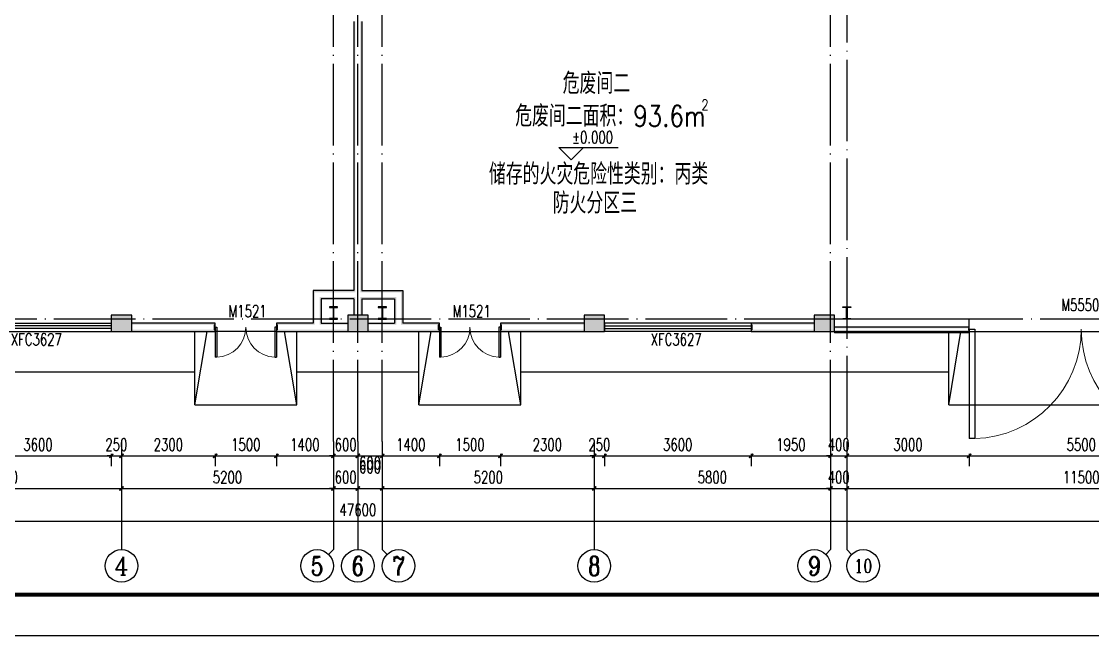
# Model space of a CAD drawing. Extents: x 4689302 to 7068445, y -422737 to 2032183.
# Drawn here: x 4715592 to 4741877, y -422737 to -407677 of the extents above; entities that cross this region are included whole.
import ezdxf
from ezdxf.enums import TextEntityAlignment as Align

# ---------------------------------------------------------------- set-up
doc = ezdxf.new("R2010")
doc.units = 0
doc.header["$LTSCALE"] = 1000
doc.header["$MEASUREMENT"] = 0
doc.linetypes.add('DOTE', pattern=[2.42, 2, -0.2, 0.02, -0.2])
doc.layers.get('0').update_dxf_attribs({"linetype": 'CONTINUOUS'})
doc.layers.get('Defpoints').update_dxf_attribs({"linetype": 'CONTINUOUS'})
doc.layers.add('_0', color=7, linetype='CONTINUOUS', lineweight=25)
for name, color, linetype in [('AXIS', 3, 'CONTINUOUS'), ('AXIS_TEXT', 7, 'CONTINUOUS'), ('COLUMN', 9, 'CONTINUOUS'), ('DIM_ELEV', 3, 'CONTINUOUS'), ('DOTE', 252, 'CONTINUOUS'), ('Prof', 2, 'CONTINUOUS'), ('PUB_DIM', 3, 'CONTINUOUS'), ('PUB_HATCH', 8, 'CONTINUOUS'), ('PUB_TEXT', 7, 'CONTINUOUS'), ('PUB_TITLE', 4, 'CONTINUOUS'), ('PUB_WALL', 9, 'CONTINUOUS'), ('STAIR', 251, 'CONTINUOUS'), ('WALL', 251, 'CONTINUOUS'), ('WALL-MOVE', 6, 'CONTINUOUS'), ('WINDOW', 4, 'CONTINUOUS'), ('WINDOW_TEXT', 7, 'CONTINUOUS')]:
    doc.layers.add(name, color=color, linetype=linetype)
doc.styles.add('_HZTXT', font='txt.shx', dxfattribs={"width": 0.8, "bigfont": 'HZTXT.shx'})
doc.styles.add('_TCH_AXIS', font='COMPLEX', dxfattribs={"bigfont": 'GBCBIG'})
doc.styles.add('_TCH_DIM', font='SIMPLEX', dxfattribs={"bigfont": 'GBCBIG'})
doc.styles.add('_TCH_DIM_T3', font='SIMPLEX', dxfattribs={"width": 0.705882, "bigfont": 'GBCBIG'})
doc.styles.add('_TCH_WINDOW', font='SIMPLEX', dxfattribs={"height": 3.5, "bigfont": 'GBCBIG'})
doc.styles.add('COMPLEX', font='COMPLEX')
doc.dimstyles.new('_TCH_ARCH&&100', dxfattribs={"dimtxt": 297.5, "dimasz": 100, "dimexe": 250, "dimexo": 300, "dimgap": 126.25, "dimtad": 1, "dimdec": 0, "dimzin": 0, "dimdsep": 46, "dimtxsty": '_TCH_DIM_T3', "dimblk": 'ARCHTICK', "dimcen": 0.09, "dimclrt": 7, "dimazin": 2, "dimtfac": 1, "dimtdec": 0, "dimtix": 1, "dimtmove": 2, "dimatfit": 3, "dimfxl": 0, "dimtolj": 1, "dimtzin": 0, "dimarcsym": 0})

# ---------------------------------------------------------------- blocks, each defined once
blk = doc.blocks.new('_AXISO')
blk.add_circle((0, 0), 0.5)
at = {"layer": 'AXIS_TEXT', "style": 'COMPLEX', "width": 1.041667}
blk.add_attdef('A', text='', height=0.56, dxfattribs=at).set_placement((-0.25, -0.28), (0.25, -0.28), align=Align.FIT)
blk = doc.blocks.new('_ArchTick')
at = {"color": 0, "linetype": 'ByBlock', "const_width": 0.4}
blk.add_lwpolyline([(-0.5, -0.5), (0.5, 0.5)], dxfattribs=at)
blk = doc.blocks.new('*D62')
at = {"layer": 'AXIS', "color": 0, "lineweight": -2}
for p, q in [((4700048, -418277), (4700048, -420180)), ((4747648, -418277), (4747648, -420180)), ((4700048, -419930), (4747648, -419930))]:
    blk.add_line(p, q, dxfattribs=at)
at = {"layer": 'Defpoints', "color": 0}
for p in [(4700048, -417977), (4747648, -417977), (4747648, -419930)]:
    blk.add_point(p, dxfattribs=at)
at = {"layer": 'AXIS', "color": 0, "lineweight": -2, "xscale": 100, "yscale": 100, "zscale": 100, "rotation": 180}
blk.add_blockref('_ArchTick', (4700048, -419930), dxfattribs=at)
at = {"layer": 'AXIS', "color": 0, "lineweight": -2, "xscale": 100, "yscale": 100, "zscale": 100}
blk.add_blockref('_ArchTick', (4747648, -419930), dxfattribs=at)
at = {"layer": 'AXIS', "color": 7, "insert": (4723848, -419655), "char_height": 297.5, "attachment_point": 5, "style": '_TCH_DIM_T3'}
blk.add_mtext('\\A1;47600', dxfattribs=at)
blk = doc.blocks.new('*D65')
at = {"layer": 'AXIS', "color": 0, "lineweight": -2}
for p, q in [((4712248, -418277), (4712248, -419380)), ((4718048, -418277), (4718048, -419380)), ((4712248, -419130), (4718048, -419130))]:
    blk.add_line(p, q, dxfattribs=at)
at = {"layer": 'Defpoints', "color": 0}
for p in [(4712248, -417977), (4718048, -417977), (4718048, -419130)]:
    blk.add_point(p, dxfattribs=at)
at = {"layer": 'AXIS', "color": 0, "lineweight": -2, "xscale": 100, "yscale": 100, "zscale": 100, "rotation": 180}
blk.add_blockref('_ArchTick', (4712248, -419130), dxfattribs=at)
at = {"layer": 'AXIS', "color": 0, "lineweight": -2, "xscale": 100, "yscale": 100, "zscale": 100}
blk.add_blockref('_ArchTick', (4718048, -419130), dxfattribs=at)
at = {"layer": 'AXIS', "color": 7, "insert": (4715148, -418855), "char_height": 297.5, "attachment_point": 5, "style": '_TCH_DIM_T3'}
blk.add_mtext('\\A1;5800', dxfattribs=at)
blk = doc.blocks.new('*D66')
at = {"layer": 'AXIS', "color": 0, "lineweight": -2}
for p, q in [((4718048, -418277), (4718048, -419380)), ((4723248, -418277), (4723248, -419380)), ((4718048, -419130), (4723248, -419130))]:
    blk.add_line(p, q, dxfattribs=at)
at = {"layer": 'Defpoints', "color": 0}
for p in [(4718048, -417977), (4723248, -417977), (4723248, -419130)]:
    blk.add_point(p, dxfattribs=at)
at = {"layer": 'AXIS', "color": 0, "lineweight": -2, "xscale": 100, "yscale": 100, "zscale": 100, "rotation": 180}
blk.add_blockref('_ArchTick', (4718048, -419130), dxfattribs=at)
at = {"layer": 'AXIS', "color": 0, "lineweight": -2, "xscale": 100, "yscale": 100, "zscale": 100}
blk.add_blockref('_ArchTick', (4723248, -419130), dxfattribs=at)
at = {"layer": 'AXIS', "color": 7, "insert": (4720648, -418855), "char_height": 297.5, "attachment_point": 5, "style": '_TCH_DIM_T3'}
blk.add_mtext('\\A1;5200', dxfattribs=at)
blk = doc.blocks.new('*D67')
at = {"layer": 'AXIS', "color": 0, "lineweight": -2}
for p, q in [((4723248, -418277), (4723248, -419380)), ((4723848, -418277), (4723848, -419380)), ((4723248, -419130), (4723148, -419130)), ((4723248, -419130), (4723848, -419130)), ((4723848, -419130), (4723948, -419130))]:
    blk.add_line(p, q, dxfattribs=at)
at = {"layer": 'Defpoints', "color": 0}
for p in [(4723248, -417977), (4723848, -417977), (4723848, -419130)]:
    blk.add_point(p, dxfattribs=at)
at = {"layer": 'AXIS', "color": 0, "lineweight": -2, "xscale": 100, "yscale": 100, "zscale": 100}
blk.add_blockref('_ArchTick', (4723248, -419130), dxfattribs=at)
at = {"layer": 'AXIS', "color": 0, "lineweight": -2, "xscale": 100, "yscale": 100, "zscale": 100, "rotation": 180}
blk.add_blockref('_ArchTick', (4723848, -419130), dxfattribs=at)
at = {"layer": 'AXIS', "color": 7, "insert": (4723548, -418855), "char_height": 297.5, "attachment_point": 5, "style": '_TCH_DIM_T3'}
blk.add_mtext('\\A1;600', dxfattribs=at)
blk = doc.blocks.new('*D68')
at = {"layer": 'AXIS', "color": 0, "lineweight": -2}
for p, q in [((4723848, -418277), (4723848, -419380)), ((4724448, -418277), (4724448, -419380)), ((4723848, -419130), (4724448, -419130))]:
    blk.add_line(p, q, dxfattribs=at)
at = {"layer": 'Defpoints', "color": 0}
for p in [(4723848, -417977), (4724448, -417977), (4724448, -419130)]:
    blk.add_point(p, dxfattribs=at)
at = {"layer": 'AXIS', "color": 0, "lineweight": -2, "xscale": 100, "yscale": 100, "zscale": 100, "rotation": 180}
blk.add_blockref('_ArchTick', (4723848, -419130), dxfattribs=at)
at = {"layer": 'AXIS', "color": 0, "lineweight": -2, "xscale": 100, "yscale": 100, "zscale": 100}
blk.add_blockref('_ArchTick', (4724448, -419130), dxfattribs=at)
at = {"layer": 'AXIS', "color": 7, "insert": (4724148, -418505), "char_height": 297.5, "attachment_point": 5, "style": '_TCH_DIM_T3'}
blk.add_mtext('\\A1;600', dxfattribs=at)
blk = doc.blocks.new('*D69')
at = {"layer": 'AXIS', "color": 0, "lineweight": -2}
for p, q in [((4724448, -418277), (4724448, -419380)), ((4729648, -418277), (4729648, -419380)), ((4724448, -419130), (4729648, -419130))]:
    blk.add_line(p, q, dxfattribs=at)
at = {"layer": 'Defpoints', "color": 0}
for p in [(4724448, -417977), (4729648, -417977), (4729648, -419130)]:
    blk.add_point(p, dxfattribs=at)
at = {"layer": 'AXIS', "color": 0, "lineweight": -2, "xscale": 100, "yscale": 100, "zscale": 100, "rotation": 180}
blk.add_blockref('_ArchTick', (4724448, -419130), dxfattribs=at)
at = {"layer": 'AXIS', "color": 0, "lineweight": -2, "xscale": 100, "yscale": 100, "zscale": 100}
blk.add_blockref('_ArchTick', (4729648, -419130), dxfattribs=at)
at = {"layer": 'AXIS', "color": 7, "insert": (4727048, -418855), "char_height": 297.5, "attachment_point": 5, "style": '_TCH_DIM_T3'}
blk.add_mtext('\\A1;5200', dxfattribs=at)
blk = doc.blocks.new('*D70')
at = {"layer": 'AXIS', "color": 0, "lineweight": -2}
for p, q in [((4729648, -418277), (4729648, -419380)), ((4735448, -418277), (4735448, -419380)), ((4729648, -419130), (4735448, -419130))]:
    blk.add_line(p, q, dxfattribs=at)
at = {"layer": 'Defpoints', "color": 0}
for p in [(4729648, -417977), (4735448, -417977), (4735448, -419130)]:
    blk.add_point(p, dxfattribs=at)
at = {"layer": 'AXIS', "color": 0, "lineweight": -2, "xscale": 100, "yscale": 100, "zscale": 100, "rotation": 180}
blk.add_blockref('_ArchTick', (4729648, -419130), dxfattribs=at)
at = {"layer": 'AXIS', "color": 0, "lineweight": -2, "xscale": 100, "yscale": 100, "zscale": 100}
blk.add_blockref('_ArchTick', (4735448, -419130), dxfattribs=at)
at = {"layer": 'AXIS', "color": 7, "insert": (4732548, -418855), "char_height": 297.5, "attachment_point": 5, "style": '_TCH_DIM_T3'}
blk.add_mtext('\\A1;5800', dxfattribs=at)
blk = doc.blocks.new('*D71')
at = {"layer": 'AXIS', "color": 0, "lineweight": -2}
for p, q in [((4735448, -418277), (4735448, -419380)), ((4735848, -418277), (4735848, -419380)), ((4735448, -419130), (4735348, -419130)), ((4735448, -419130), (4735848, -419130)), ((4735848, -419130), (4735948, -419130))]:
    blk.add_line(p, q, dxfattribs=at)
at = {"layer": 'Defpoints', "color": 0}
for p in [(4735448, -417977), (4735848, -417977), (4735848, -419130)]:
    blk.add_point(p, dxfattribs=at)
at = {"layer": 'AXIS', "color": 0, "lineweight": -2, "xscale": 100, "yscale": 100, "zscale": 100}
blk.add_blockref('_ArchTick', (4735448, -419130), dxfattribs=at)
at = {"layer": 'AXIS', "color": 0, "lineweight": -2, "xscale": 100, "yscale": 100, "zscale": 100, "rotation": 180}
blk.add_blockref('_ArchTick', (4735848, -419130), dxfattribs=at)
at = {"layer": 'AXIS', "color": 7, "insert": (4735648, -418855), "char_height": 297.5, "attachment_point": 5, "style": '_TCH_DIM_T3'}
blk.add_mtext('\\A1;400', dxfattribs=at)
blk = doc.blocks.new('*D72')
at = {"layer": 'AXIS', "color": 0, "lineweight": -2}
for p, q in [((4735848, -418277), (4735848, -419380)), ((4747348, -418277), (4747348, -419380)), ((4735848, -419130), (4747348, -419130))]:
    blk.add_line(p, q, dxfattribs=at)
at = {"layer": 'Defpoints', "color": 0}
for p in [(4735848, -417977), (4747348, -417977), (4747348, -419130)]:
    blk.add_point(p, dxfattribs=at)
at = {"layer": 'AXIS', "color": 0, "lineweight": -2, "xscale": 100, "yscale": 100, "zscale": 100, "rotation": 180}
blk.add_blockref('_ArchTick', (4735848, -419130), dxfattribs=at)
at = {"layer": 'AXIS', "color": 0, "lineweight": -2, "xscale": 100, "yscale": 100, "zscale": 100}
blk.add_blockref('_ArchTick', (4747348, -419130), dxfattribs=at)
at = {"layer": 'AXIS', "color": 7, "insert": (4741598, -418855), "char_height": 297.5, "attachment_point": 5, "style": '_TCH_DIM_T3'}
blk.add_mtext('\\A1;11500', dxfattribs=at)
blk = doc.blocks.new('*D99')
at = {"layer": 'Defpoints', "color": 0}
for p in [(4714198, -417977), (4717798, -417977), (4717798, -418330)]:
    blk.add_point(p, dxfattribs=at)
at = {"layer": 'PUB_DIM', "color": 0, "lineweight": -2}
for p, q in [((4714198, -418277), (4714198, -418580)), ((4714198, -418330), (4717798, -418330)), ((4717798, -418277), (4717798, -418580))]:
    blk.add_line(p, q, dxfattribs=at)
at = {"layer": 'PUB_DIM', "color": 0, "lineweight": -2, "xscale": 100, "yscale": 100, "zscale": 100, "rotation": 180}
blk.add_blockref('_ArchTick', (4714198, -418330), dxfattribs=at)
at = {"layer": 'PUB_DIM', "color": 0, "lineweight": -2, "xscale": 100, "yscale": 100, "zscale": 100}
blk.add_blockref('_ArchTick', (4717798, -418330), dxfattribs=at)
at = {"layer": 'PUB_DIM', "color": 7, "insert": (4715998, -418055), "char_height": 297.5, "attachment_point": 5, "style": '_TCH_DIM_T3'}
blk.add_mtext('\\A1;3600', dxfattribs=at)
blk = doc.blocks.new('*D100')
at = {"layer": 'Defpoints', "color": 0}
for p in [(4717798, -417977), (4718048, -417977), (4718048, -418330)]:
    blk.add_point(p, dxfattribs=at)
at = {"layer": 'PUB_DIM', "color": 0, "lineweight": -2}
for p, q in [((4717798, -418330), (4717698, -418330)), ((4717798, -418277), (4717798, -418580)), ((4717798, -418330), (4718048, -418330)), ((4718048, -418277), (4718048, -418580)), ((4718048, -418330), (4718148, -418330))]:
    blk.add_line(p, q, dxfattribs=at)
at = {"layer": 'PUB_DIM', "color": 0, "lineweight": -2, "xscale": 100, "yscale": 100, "zscale": 100}
blk.add_blockref('_ArchTick', (4717798, -418330), dxfattribs=at)
at = {"layer": 'PUB_DIM', "color": 0, "lineweight": -2, "xscale": 100, "yscale": 100, "zscale": 100, "rotation": 180}
blk.add_blockref('_ArchTick', (4718048, -418330), dxfattribs=at)
at = {"layer": 'PUB_DIM', "color": 7, "insert": (4717923, -418055), "char_height": 297.5, "attachment_point": 5, "style": '_TCH_DIM_T3'}
blk.add_mtext('\\A1;250', dxfattribs=at)
blk = doc.blocks.new('*D101')
at = {"layer": 'Defpoints', "color": 0}
for p in [(4718048, -417977), (4720348, -417977), (4720348, -418330)]:
    blk.add_point(p, dxfattribs=at)
at = {"layer": 'PUB_DIM', "color": 0, "lineweight": -2}
for p, q in [((4718048, -418277), (4718048, -418580)), ((4718048, -418330), (4720348, -418330)), ((4720348, -418277), (4720348, -418580))]:
    blk.add_line(p, q, dxfattribs=at)
at = {"layer": 'PUB_DIM', "color": 0, "lineweight": -2, "xscale": 100, "yscale": 100, "zscale": 100, "rotation": 180}
blk.add_blockref('_ArchTick', (4718048, -418330), dxfattribs=at)
at = {"layer": 'PUB_DIM', "color": 0, "lineweight": -2, "xscale": 100, "yscale": 100, "zscale": 100}
blk.add_blockref('_ArchTick', (4720348, -418330), dxfattribs=at)
at = {"layer": 'PUB_DIM', "color": 7, "insert": (4719198, -418055), "char_height": 297.5, "attachment_point": 5, "style": '_TCH_DIM_T3'}
blk.add_mtext('\\A1;2300', dxfattribs=at)
blk = doc.blocks.new('*D102')
at = {"layer": 'Defpoints', "color": 0}
for p in [(4720348, -417977), (4721848, -417977), (4721848, -418330)]:
    blk.add_point(p, dxfattribs=at)
at = {"layer": 'PUB_DIM', "color": 0, "lineweight": -2}
for p, q in [((4720348, -418277), (4720348, -418580)), ((4720348, -418330), (4721848, -418330)), ((4721848, -418277), (4721848, -418580))]:
    blk.add_line(p, q, dxfattribs=at)
at = {"layer": 'PUB_DIM', "color": 0, "lineweight": -2, "xscale": 100, "yscale": 100, "zscale": 100, "rotation": 180}
blk.add_blockref('_ArchTick', (4720348, -418330), dxfattribs=at)
at = {"layer": 'PUB_DIM', "color": 0, "lineweight": -2, "xscale": 100, "yscale": 100, "zscale": 100}
blk.add_blockref('_ArchTick', (4721848, -418330), dxfattribs=at)
at = {"layer": 'PUB_DIM', "color": 7, "insert": (4721098, -418055), "char_height": 297.5, "attachment_point": 5, "style": '_TCH_DIM_T3'}
blk.add_mtext('\\A1;1500', dxfattribs=at)
blk = doc.blocks.new('*D103')
at = {"layer": 'Defpoints', "color": 0}
for p in [(4721848, -417977), (4723248, -417977), (4723248, -418330)]:
    blk.add_point(p, dxfattribs=at)
at = {"layer": 'PUB_DIM', "color": 0, "lineweight": -2}
for p, q in [((4721848, -418277), (4721848, -418580)), ((4721848, -418330), (4723248, -418330)), ((4723248, -418277), (4723248, -418580))]:
    blk.add_line(p, q, dxfattribs=at)
at = {"layer": 'PUB_DIM', "color": 0, "lineweight": -2, "xscale": 100, "yscale": 100, "zscale": 100, "rotation": 180}
blk.add_blockref('_ArchTick', (4721848, -418330), dxfattribs=at)
at = {"layer": 'PUB_DIM', "color": 0, "lineweight": -2, "xscale": 100, "yscale": 100, "zscale": 100}
blk.add_blockref('_ArchTick', (4723248, -418330), dxfattribs=at)
at = {"layer": 'PUB_DIM', "color": 7, "insert": (4722548, -418055), "char_height": 297.5, "attachment_point": 5, "style": '_TCH_DIM_T3'}
blk.add_mtext('\\A1;1400', dxfattribs=at)
blk = doc.blocks.new('*D104')
at = {"layer": 'Defpoints', "color": 0}
for p in [(4723248, -417977), (4723848, -417977), (4723848, -418330)]:
    blk.add_point(p, dxfattribs=at)
at = {"layer": 'PUB_DIM', "color": 0, "lineweight": -2}
for p, q in [((4723248, -418330), (4723148, -418330)), ((4723248, -418277), (4723248, -418580)), ((4723248, -418330), (4723848, -418330)), ((4723848, -418277), (4723848, -418580)), ((4723848, -418330), (4723948, -418330))]:
    blk.add_line(p, q, dxfattribs=at)
at = {"layer": 'PUB_DIM', "color": 0, "lineweight": -2, "xscale": 100, "yscale": 100, "zscale": 100}
blk.add_blockref('_ArchTick', (4723248, -418330), dxfattribs=at)
at = {"layer": 'PUB_DIM', "color": 0, "lineweight": -2, "xscale": 100, "yscale": 100, "zscale": 100, "rotation": 180}
blk.add_blockref('_ArchTick', (4723848, -418330), dxfattribs=at)
at = {"layer": 'PUB_DIM', "color": 7, "insert": (4723548, -418055), "char_height": 297.5, "attachment_point": 5, "style": '_TCH_DIM_T3'}
blk.add_mtext('\\A1;600', dxfattribs=at)
blk = doc.blocks.new('*D105')
at = {"layer": 'Defpoints', "color": 0}
for p in [(4723848, -417977), (4724448, -417977), (4724448, -418330)]:
    blk.add_point(p, dxfattribs=at)
at = {"layer": 'PUB_DIM', "color": 0, "lineweight": -2}
for p, q in [((4723848, -418277), (4723848, -418580)), ((4723848, -418330), (4724448, -418330)), ((4724448, -418277), (4724448, -418580))]:
    blk.add_line(p, q, dxfattribs=at)
at = {"layer": 'PUB_DIM', "color": 0, "lineweight": -2, "xscale": 100, "yscale": 100, "zscale": 100, "rotation": 180}
blk.add_blockref('_ArchTick', (4723848, -418330), dxfattribs=at)
at = {"layer": 'PUB_DIM', "color": 0, "lineweight": -2, "xscale": 100, "yscale": 100, "zscale": 100}
blk.add_blockref('_ArchTick', (4724448, -418330), dxfattribs=at)
at = {"layer": 'PUB_DIM', "color": 7, "insert": (4724148, -418605), "char_height": 297.5, "attachment_point": 5, "style": '_TCH_DIM_T3'}
blk.add_mtext('\\A1;600', dxfattribs=at)
blk = doc.blocks.new('*D106')
at = {"layer": 'Defpoints', "color": 0}
for p in [(4724448, -417977), (4725848, -417977), (4725848, -418330)]:
    blk.add_point(p, dxfattribs=at)
at = {"layer": 'PUB_DIM', "color": 0, "lineweight": -2}
for p, q in [((4724448, -418277), (4724448, -418580)), ((4724448, -418330), (4725848, -418330)), ((4725848, -418277), (4725848, -418580))]:
    blk.add_line(p, q, dxfattribs=at)
at = {"layer": 'PUB_DIM', "color": 0, "lineweight": -2, "xscale": 100, "yscale": 100, "zscale": 100, "rotation": 180}
blk.add_blockref('_ArchTick', (4724448, -418330), dxfattribs=at)
at = {"layer": 'PUB_DIM', "color": 0, "lineweight": -2, "xscale": 100, "yscale": 100, "zscale": 100}
blk.add_blockref('_ArchTick', (4725848, -418330), dxfattribs=at)
at = {"layer": 'PUB_DIM', "color": 7, "insert": (4725148, -418055), "char_height": 297.5, "attachment_point": 5, "style": '_TCH_DIM_T3'}
blk.add_mtext('\\A1;1400', dxfattribs=at)
blk = doc.blocks.new('*D107')
at = {"layer": 'Defpoints', "color": 0}
for p in [(4725848, -417977), (4727348, -417977), (4727348, -418330)]:
    blk.add_point(p, dxfattribs=at)
at = {"layer": 'PUB_DIM', "color": 0, "lineweight": -2}
for p, q in [((4725848, -418277), (4725848, -418580)), ((4725848, -418330), (4727348, -418330)), ((4727348, -418277), (4727348, -418580))]:
    blk.add_line(p, q, dxfattribs=at)
at = {"layer": 'PUB_DIM', "color": 0, "lineweight": -2, "xscale": 100, "yscale": 100, "zscale": 100, "rotation": 180}
blk.add_blockref('_ArchTick', (4725848, -418330), dxfattribs=at)
at = {"layer": 'PUB_DIM', "color": 0, "lineweight": -2, "xscale": 100, "yscale": 100, "zscale": 100}
blk.add_blockref('_ArchTick', (4727348, -418330), dxfattribs=at)
at = {"layer": 'PUB_DIM', "color": 7, "insert": (4726598, -418055), "char_height": 297.5, "attachment_point": 5, "style": '_TCH_DIM_T3'}
blk.add_mtext('\\A1;1500', dxfattribs=at)
blk = doc.blocks.new('*D108')
at = {"layer": 'Defpoints', "color": 0}
for p in [(4727348, -417977), (4729648, -417977), (4729648, -418330)]:
    blk.add_point(p, dxfattribs=at)
at = {"layer": 'PUB_DIM', "color": 0, "lineweight": -2}
for p, q in [((4727348, -418277), (4727348, -418580)), ((4727348, -418330), (4729648, -418330)), ((4729648, -418277), (4729648, -418580))]:
    blk.add_line(p, q, dxfattribs=at)
at = {"layer": 'PUB_DIM', "color": 0, "lineweight": -2, "xscale": 100, "yscale": 100, "zscale": 100, "rotation": 180}
blk.add_blockref('_ArchTick', (4727348, -418330), dxfattribs=at)
at = {"layer": 'PUB_DIM', "color": 0, "lineweight": -2, "xscale": 100, "yscale": 100, "zscale": 100}
blk.add_blockref('_ArchTick', (4729648, -418330), dxfattribs=at)
at = {"layer": 'PUB_DIM', "color": 7, "insert": (4728498, -418055), "char_height": 297.5, "attachment_point": 5, "style": '_TCH_DIM_T3'}
blk.add_mtext('\\A1;2300', dxfattribs=at)
blk = doc.blocks.new('*D109')
at = {"layer": 'Defpoints', "color": 0}
for p in [(4729648, -417977), (4729898, -417977), (4729898, -418330)]:
    blk.add_point(p, dxfattribs=at)
at = {"layer": 'PUB_DIM', "color": 0, "lineweight": -2}
for p, q in [((4729648, -418330), (4729548, -418330)), ((4729648, -418277), (4729648, -418580)), ((4729648, -418330), (4729898, -418330)), ((4729898, -418277), (4729898, -418580)), ((4729898, -418330), (4729998, -418330))]:
    blk.add_line(p, q, dxfattribs=at)
at = {"layer": 'PUB_DIM', "color": 0, "lineweight": -2, "xscale": 100, "yscale": 100, "zscale": 100}
blk.add_blockref('_ArchTick', (4729648, -418330), dxfattribs=at)
at = {"layer": 'PUB_DIM', "color": 0, "lineweight": -2, "xscale": 100, "yscale": 100, "zscale": 100, "rotation": 180}
blk.add_blockref('_ArchTick', (4729898, -418330), dxfattribs=at)
at = {"layer": 'PUB_DIM', "color": 7, "insert": (4729773, -418055), "char_height": 297.5, "attachment_point": 5, "style": '_TCH_DIM_T3'}
blk.add_mtext('\\A1;250', dxfattribs=at)
blk = doc.blocks.new('*D110')
at = {"layer": 'Defpoints', "color": 0}
for p in [(4729898, -417977), (4733498, -417977), (4733498, -418330)]:
    blk.add_point(p, dxfattribs=at)
at = {"layer": 'PUB_DIM', "color": 0, "lineweight": -2}
for p, q in [((4729898, -418277), (4729898, -418580)), ((4729898, -418330), (4733498, -418330)), ((4733498, -418277), (4733498, -418580))]:
    blk.add_line(p, q, dxfattribs=at)
at = {"layer": 'PUB_DIM', "color": 0, "lineweight": -2, "xscale": 100, "yscale": 100, "zscale": 100, "rotation": 180}
blk.add_blockref('_ArchTick', (4729898, -418330), dxfattribs=at)
at = {"layer": 'PUB_DIM', "color": 0, "lineweight": -2, "xscale": 100, "yscale": 100, "zscale": 100}
blk.add_blockref('_ArchTick', (4733498, -418330), dxfattribs=at)
at = {"layer": 'PUB_DIM', "color": 7, "insert": (4731698, -418055), "char_height": 297.5, "attachment_point": 5, "style": '_TCH_DIM_T3'}
blk.add_mtext('\\A1;3600', dxfattribs=at)
blk = doc.blocks.new('*D111')
at = {"layer": 'Defpoints', "color": 0}
for p in [(4733498, -417977), (4735448, -417977), (4735448, -418330)]:
    blk.add_point(p, dxfattribs=at)
at = {"layer": 'PUB_DIM', "color": 0, "lineweight": -2}
for p, q in [((4733498, -418277), (4733498, -418580)), ((4733498, -418330), (4735448, -418330)), ((4735448, -418277), (4735448, -418580))]:
    blk.add_line(p, q, dxfattribs=at)
at = {"layer": 'PUB_DIM', "color": 0, "lineweight": -2, "xscale": 100, "yscale": 100, "zscale": 100, "rotation": 180}
blk.add_blockref('_ArchTick', (4733498, -418330), dxfattribs=at)
at = {"layer": 'PUB_DIM', "color": 0, "lineweight": -2, "xscale": 100, "yscale": 100, "zscale": 100}
blk.add_blockref('_ArchTick', (4735448, -418330), dxfattribs=at)
at = {"layer": 'PUB_DIM', "color": 7, "insert": (4734473, -418055), "char_height": 297.5, "attachment_point": 5, "style": '_TCH_DIM_T3'}
blk.add_mtext('\\A1;1950', dxfattribs=at)
blk = doc.blocks.new('*D112')
at = {"layer": 'Defpoints', "color": 0}
for p in [(4735448, -417977), (4735848, -417977), (4735848, -418330)]:
    blk.add_point(p, dxfattribs=at)
at = {"layer": 'PUB_DIM', "color": 0, "lineweight": -2}
for p, q in [((4735448, -418330), (4735348, -418330)), ((4735448, -418277), (4735448, -418580)), ((4735448, -418330), (4735848, -418330)), ((4735848, -418277), (4735848, -418580)), ((4735848, -418330), (4735948, -418330))]:
    blk.add_line(p, q, dxfattribs=at)
at = {"layer": 'PUB_DIM', "color": 0, "lineweight": -2, "xscale": 100, "yscale": 100, "zscale": 100}
blk.add_blockref('_ArchTick', (4735448, -418330), dxfattribs=at)
at = {"layer": 'PUB_DIM', "color": 0, "lineweight": -2, "xscale": 100, "yscale": 100, "zscale": 100, "rotation": 180}
blk.add_blockref('_ArchTick', (4735848, -418330), dxfattribs=at)
at = {"layer": 'PUB_DIM', "color": 7, "insert": (4735648, -418055), "char_height": 297.5, "attachment_point": 5, "style": '_TCH_DIM_T3'}
blk.add_mtext('\\A1;400', dxfattribs=at)
blk = doc.blocks.new('*D113')
at = {"layer": 'Defpoints', "color": 0}
for p in [(4735848, -417977), (4738848, -417977), (4738848, -418330)]:
    blk.add_point(p, dxfattribs=at)
at = {"layer": 'PUB_DIM', "color": 0, "lineweight": -2}
for p, q in [((4735848, -418277), (4735848, -418580)), ((4735848, -418330), (4738848, -418330)), ((4738848, -418277), (4738848, -418580))]:
    blk.add_line(p, q, dxfattribs=at)
at = {"layer": 'PUB_DIM', "color": 0, "lineweight": -2, "xscale": 100, "yscale": 100, "zscale": 100, "rotation": 180}
blk.add_blockref('_ArchTick', (4735848, -418330), dxfattribs=at)
at = {"layer": 'PUB_DIM', "color": 0, "lineweight": -2, "xscale": 100, "yscale": 100, "zscale": 100}
blk.add_blockref('_ArchTick', (4738848, -418330), dxfattribs=at)
at = {"layer": 'PUB_DIM', "color": 7, "insert": (4737348, -418055), "char_height": 297.5, "attachment_point": 5, "style": '_TCH_DIM_T3'}
blk.add_mtext('\\A1;3000', dxfattribs=at)
blk = doc.blocks.new('*D114')
at = {"layer": 'Defpoints', "color": 0}
for p in [(4738848, -417977), (4744348, -417977), (4744348, -418330)]:
    blk.add_point(p, dxfattribs=at)
at = {"layer": 'PUB_DIM', "color": 0, "lineweight": -2}
for p, q in [((4738848, -418277), (4738848, -418580)), ((4738848, -418330), (4744348, -418330)), ((4744348, -418277), (4744348, -418580))]:
    blk.add_line(p, q, dxfattribs=at)
at = {"layer": 'PUB_DIM', "color": 0, "lineweight": -2, "xscale": 100, "yscale": 100, "zscale": 100, "rotation": 180}
blk.add_blockref('_ArchTick', (4738848, -418330), dxfattribs=at)
at = {"layer": 'PUB_DIM', "color": 0, "lineweight": -2, "xscale": 100, "yscale": 100, "zscale": 100}
blk.add_blockref('_ArchTick', (4744348, -418330), dxfattribs=at)
at = {"layer": 'PUB_DIM', "color": 7, "insert": (4741598, -418055), "char_height": 297.5, "attachment_point": 5, "style": '_TCH_DIM_T3'}
blk.add_mtext('\\A1;5500', dxfattribs=at)
blk = doc.blocks.new('$TCHSYS$WIN2D')
for p, q in [((-0.5, 0.5), (0.5, 0.5)), ((-0.5, 0.5), (-0.5, -0.5)), ((0.5, 0.5), (0.5, -0.5)), ((0.5, 0.1667), (-0.5, 0.1667)), ((0.5, -0.1667), (-0.5, -0.1667)), ((-0.5, -0.5), (0.5, -0.5))]:
    blk.add_line(p, q)
blk = doc.blocks.new('_FZH')
blk.add_lwpolyline([(-0.5, -0.5), (0.5, -0.5), (0.5, 0.5), (-0.5, 0.5)], close=True)
at = {"layer": 'PUB_HATCH'}
blk.add_solid([(-0.5, -0.5), (0.5, -0.5), (-0.5, 0.5), (0.5, 0.5)], dxfattribs=at)
blk = doc.blocks.new('$DorLib2D$00000002')
for p, q in [((-0.5, 0), (-0.5, 0.4875)), ((-0.475, 0.4875), (-0.5, 0.4875)), ((-0.475, 0), (-0.475, 0.4875)), ((0.475, 0), (0.475, 0.4875)), ((0.475, 0.4875), (0.5, 0.4875)), ((0.5, 0), (0.5, 0.4875)), ((-0.5, 0), (-0.475, 0)), ((0.5, 0), (0.475, 0))]:
    blk.add_line(p, q)
at = {"lineweight": 13}
for centre, start, end in [((-0.4875, 0), 0, 88.5307), ((0.4875, 0), 91.4693, 180)]:
    blk.add_arc(centre, 0.4875, start, end, dxfattribs=at)

msp = doc.modelspace()

# ---------------------------------------------------------------- hatches: boundary and pattern name
at = {"layer": 'Prof', "linetype": 'ByBlock'}
for points in [[(4723257.8, -414692.8), (4723347.8, -414692.8), (4723347.8, -414676.8), (4723147.8, -414676.8), (4723147.8, -414692.8), (4723237.8, -414692.8), (4723237.8, -414960.8), (4723147.8, -414960.8), (4723147.8, -414976.8), (4723347.8, -414976.8), (4723347.8, -414960.8), (4723257.8, -414960.8)], [(4724457.8, -414692.8), (4724547.8, -414692.8), (4724547.8, -414676.8), (4724347.8, -414676.8), (4724347.8, -414692.8), (4724437.8, -414692.8), (4724437.8, -414960.8), (4724347.8, -414960.8), (4724347.8, -414976.8), (4724547.8, -414976.8), (4724547.8, -414960.8), (4724457.8, -414960.8)], [(4735837.8, -414692.8), (4735747.8, -414692.8), (4735747.8, -414676.8), (4735947.8, -414676.8), (4735947.8, -414692.8), (4735857.8, -414692.8), (4735857.8, -414960.8), (4735947.8, -414960.8), (4735947.8, -414976.8), (4735747.8, -414976.8), (4735747.8, -414960.8), (4735837.8, -414960.8)]]:
    msp.add_hatch(color=256, dxfattribs=at).paths.add_polyline_path(points)
at = {"layer": 'PUB_WALL'}
for color, points in [(0, [(4723787.8, -407676.8), (4723747.8, -407676.8), (4723747.8, -414276.8), (4723787.8, -414316.8)]), (0, [(4723947.8, -407676.8), (4723907.8, -407676.8), (4723907.8, -414316.8), (4723947.8, -414276.8)]), (0, [(4723747.8, -414276.8), (4722747.8, -414276.8), (4722787.8, -414316.8), (4723787.8, -414316.8)]), (0, [(4722747.8, -414276.8), (4722747.8, -415076.8), (4722787.8, -415116.8), (4722787.8, -414316.8)]), (0, [(4723747.8, -414476.8), (4722947.8, -414476.8), (4722907.8, -414436.8), (4723787.8, -414436.8)]), (0, [(4722947.8, -414476.8), (4722947.8, -415076.8), (4722907.8, -415116.8), (4722907.8, -414436.8)]), (0, [(4723747.8, -414876.8), (4723787.8, -414876.8), (4723787.8, -414436.8), (4723747.8, -414476.8)]), (0, [(4723947.8, -414276.8), (4724947.8, -414276.8), (4724907.8, -414316.8), (4723907.8, -414316.8)]), (0, [(4723907.8, -414876.8), (4723947.8, -414876.8), (4723947.8, -414476.8), (4723907.8, -414436.8)]), (0, [(4723947.8, -414476.8), (4724747.8, -414476.8), (4724787.8, -414436.8), (4723907.8, -414436.8)]), (0, [(4724747.8, -414476.8), (4724747.8, -415076.8), (4724787.8, -415116.8), (4724787.8, -414436.8)]), (0, [(4724947.8, -414276.8), (4724947.8, -415076.8), (4724907.8, -415116.8), (4724907.8, -414316.8)]), (0, [(4718297.8, -414876.8), (4717797.8, -414876.8), (4717837.8, -414916.8), (4718257.8, -414916.8)]), (0, [(4717797.8, -414876.8), (4717797.8, -415276.8), (4717837.8, -415236.8), (4717837.8, -414916.8)]), (0, [(4718297.8, -415276.8), (4718297.8, -414876.8), (4718257.8, -414916.8), (4718257.8, -415236.8)]), (0, [(4724097.8, -414876.8), (4723597.8, -414876.8), (4723637.8, -414916.8), (4724057.8, -414916.8)]), (0, [(4723597.8, -414876.8), (4723597.8, -415276.8), (4723637.8, -415236.8), (4723637.8, -414916.8)]), (0, [(4724097.8, -415276.8), (4724097.8, -414876.8), (4724057.8, -414916.8), (4724057.8, -415236.8)]), (0, [(4729897.8, -414876.8), (4729397.8, -414876.8), (4729437.8, -414916.8), (4729857.8, -414916.8)]), (0, [(4729397.8, -414876.8), (4729397.8, -415276.8), (4729437.8, -415236.8), (4729437.8, -414916.8)]), (0, [(4729897.8, -415276.8), (4729897.8, -414876.8), (4729857.8, -414916.8), (4729857.8, -415236.8)]), (0, [(4735547.8, -414876.8), (4735047.8, -414876.8), (4735087.8, -414916.8), (4735507.8, -414916.8)]), (0, [(4735047.8, -414876.8), (4735047.8, -415276.8), (4735087.8, -415236.8), (4735087.8, -414916.8)]), (0, [(4735547.8, -415276.8), (4735547.8, -414876.8), (4735507.8, -414916.8), (4735507.8, -415236.8)]), (0, [(4717797.8, -415276.8), (4718297.8, -415276.8), (4718257.8, -415236.8), (4717837.8, -415236.8)]), (0, [(4718297.8, -415076.8), (4718297.8, -415116.8), (4720307.8, -415116.8), (4720347.8, -415076.8)]), (0, [(4718297.8, -415236.8), (4718297.8, -415276.8), (4720347.8, -415276.8), (4720307.8, -415236.8)]), (0, [(4720347.8, -415276.8), (4720347.8, -415076.8), (4720307.8, -415116.8), (4720307.8, -415236.8)]), (0, [(4722747.8, -415076.8), (4721847.8, -415076.8), (4721887.8, -415116.8), (4722787.8, -415116.8)]), (0, [(4721847.8, -415076.8), (4721847.8, -415276.8), (4721887.8, -415236.8), (4721887.8, -415116.8)]), (0, [(4721847.8, -415276.8), (4722847.8, -415276.8), (4722847.8, -415236.8), (4721887.8, -415236.8)]), (0, [(4723597.8, -415276.8), (4723597.8, -415236.8), (4722847.8, -415236.8), (4722847.8, -415276.8)]), (0, [(4723597.8, -415116.8), (4723597.8, -415076.8), (4722947.8, -415076.8), (4722907.8, -415116.8)]), (0, [(4723597.8, -415276.8), (4724097.8, -415276.8), (4724057.8, -415236.8), (4723637.8, -415236.8)]), (0, [(4724097.8, -415076.8), (4724097.8, -415116.8), (4724787.8, -415116.8), (4724747.8, -415076.8)]), (0, [(4724097.8, -415236.8), (4724097.8, -415276.8), (4724847.8, -415276.8), (4724847.8, -415236.8)]), (0, [(4724847.8, -415276.8), (4725847.8, -415276.8), (4725807.8, -415236.8), (4724847.8, -415236.8)]), (0, [(4725847.8, -415076.8), (4724947.8, -415076.8), (4724907.8, -415116.8), (4725807.8, -415116.8)]), (0, [(4725847.8, -415276.8), (4725847.8, -415076.8), (4725807.8, -415116.8), (4725807.8, -415236.8)]), (0, [(4729397.8, -415116.8), (4729397.8, -415076.8), (4727347.8, -415076.8), (4727387.8, -415116.8)]), (0, [(4727347.8, -415076.8), (4727347.8, -415276.8), (4727387.8, -415236.8), (4727387.8, -415116.8)]), (0, [(4729397.8, -415276.8), (4729397.8, -415236.8), (4727387.8, -415236.8), (4727347.8, -415276.8)]), (0, [(4729397.8, -415276.8), (4729897.8, -415276.8), (4729857.8, -415236.8), (4729437.8, -415236.8)]), (0, [(4735047.8, -415116.8), (4735047.8, -415076.8), (4733497.8, -415076.8), (4733537.8, -415116.8)]), (0, [(4733497.8, -415076.8), (4733497.8, -415276.8), (4733537.8, -415236.8), (4733537.8, -415116.8)]), (0, [(4735047.8, -415276.8), (4735047.8, -415236.8), (4733537.8, -415236.8), (4733497.8, -415276.8)]), (0, [(4735047.8, -415276.8), (4735547.8, -415276.8), (4735507.8, -415236.8), (4735087.8, -415236.8)]), (256, [(4735547.8, -415176.8), (4735547.8, -415206.8), (4738817.8, -415206.8), (4738847.8, -415176.8)]), (256, [(4735547.8, -415246.8), (4735547.8, -415276.8), (4738847.8, -415276.8), (4738817.8, -415246.8)]), (256, [(4738847.8, -415276.8), (4738847.8, -415176.8), (4738817.8, -415206.8), (4738817.8, -415246.8)])]:
    msp.add_hatch(color=color, dxfattribs=at).paths.add_polyline_path(points)

# ---------------------------------------------------------------- linework, layer by layer
at = {"layer": '_0', "color": 0}
for p, q in [((4738847.6, -415176.8), (4738847.6, -414976.8)), ((4735547.8, -415276.8), (4735547.8, -415316.8)), ((4738847.6, -415276.8), (4738847.6, -415316.8))]:
    msp.add_line(p, q, dxfattribs=at)
for points in [[(4738847.6, -414976.8), (4735047.8, -414976.8)], [(4738847.6, -415316.8), (4735547.8, -415316.8)]]:
    msp.add_lwpolyline(points, dxfattribs=at)
at = {"layer": 'AXIS', "color": 0}
for p, q in [((4718047.8, -417976.8), (4718047.8, -420630.5)), ((4723247.8, -417976.8), (4723247.8, -420630.5)), ((4723847.8, -417976.8), (4723847.8, -420630.5)), ((4724447.8, -417976.8), (4724447.8, -420630.5)), ((4729647.8, -417976.8), (4729647.8, -420630.5)), ((4735447.8, -417976.8), (4735447.8, -420630.5)), ((4735847.8, -417976.8), (4735847.8, -420630.5)), ((4723130.6, -420747.6), (4723247.8, -420630.5)), ((4724565, -420747.6), (4724447.8, -420630.5)), ((4735330.6, -420747.6), (4735447.8, -420630.5)), ((4735965, -420747.6), (4735847.8, -420630.5))]:
    msp.add_line(p, q, dxfattribs=at)
at = {"layer": 'DIM_ELEV'}
for p, q in [((4729083.2, -411071), (4728783.2, -410771)), ((4728783.2, -410771), (4730233.2, -410771)), ((4729083.2, -411071), (4729383.2, -410771))]:
    msp.add_line(p, q, dxfattribs=at)
at = {"layer": 'DOTE', "linetype": 'DOTE'}
for p, q in [((4723247.8, -417976.8), (4723247.8, -367476.8)), ((4723847.8, -417976.8), (4723847.8, -367476.8)), ((4724447.8, -417976.8), (4724447.8, -367476.8)), ((4735847.8, -367476.8), (4735847.8, -417976.8)), ((4735447.8, -417976.8), (4735447.8, -407476.8)), ((4749847.8, -414976.8), (4697847.8, -414976.8))]:
    msp.add_line(p, q, dxfattribs=at)
at = {"layer": 'Prof', "linetype": 'ByBlock'}
for points in [[(4723147.8, -414976.8), (4723347.8, -414976.8), (4723347.8, -414960.8), (4723257.8, -414960.8), (4723257.8, -414692.8), (4723347.8, -414692.8), (4723347.8, -414676.8), (4723147.8, -414676.8), (4723147.8, -414692.8), (4723237.8, -414692.8), (4723237.8, -414960.8), (4723147.8, -414960.8)], [(4724347.8, -414976.8), (4724547.8, -414976.8), (4724547.8, -414960.8), (4724457.8, -414960.8), (4724457.8, -414692.8), (4724547.8, -414692.8), (4724547.8, -414676.8), (4724347.8, -414676.8), (4724347.8, -414692.8), (4724437.8, -414692.8), (4724437.8, -414960.8), (4724347.8, -414960.8)], [(4735947.8, -414976.8), (4735747.8, -414976.8), (4735747.8, -414960.8), (4735837.8, -414960.8), (4735837.8, -414692.8), (4735747.8, -414692.8), (4735747.8, -414676.8), (4735947.8, -414676.8), (4735947.8, -414692.8), (4735857.8, -414692.8), (4735857.8, -414960.8), (4735947.8, -414960.8)]]:
    msp.add_lwpolyline(points, close=True, dxfattribs=at)
at = {"layer": 'PUB_TITLE', "color": 4}
msp.add_lwpolyline([(4689307.2, -422737.3), (4773407.2, -422737.3), (4773407.2, -363337.3), (4689307.2, -363337.3)], close=True, dxfattribs=at)
at = {"layer": 'PUB_TITLE', "color": 4, "const_width": 100}
msp.add_lwpolyline([(4691807.2, -421737.3), (4772407.2, -421737.3), (4772407.2, -364337.3), (4691807.2, -364337.3)], close=True, dxfattribs=at)
at = {"layer": 'STAIR'}
for p, q in [((4719847.8, -417076.8), (4719847.8, -415276.8)), ((4719847.8, -417076.8), (4720147.8, -415276.8)), ((4722347.8, -417076.8), (4722047.8, -415276.8)), ((4722347.8, -417076.8), (4722347.8, -415276.8)), ((4725347.8, -417076.8), (4725347.8, -415276.8)), ((4725347.8, -417076.8), (4725647.8, -415276.8)), ((4727847.8, -417076.8), (4727547.8, -415276.8)), ((4727847.8, -417076.8), (4727847.8, -415276.8)), ((4738347.8, -417076.8), (4738347.8, -415276.8)), ((4738347.8, -417076.8), (4738647.8, -415276.8)), ((4719847.8, -417076.8), (4722347.8, -417076.8)), ((4725347.8, -417076.8), (4727847.8, -417076.8)), ((4738347.8, -417076.8), (4744847.8, -417076.8))]:
    msp.add_line(p, q, dxfattribs=at)
for points in [[(4719847.8, -416276.8), (4709347.8, -416276.8)], [(4725347.8, -416276.8), (4722347.8, -416276.8)], [(4738347.8, -416276.8), (4727847.8, -416276.8)]]:
    msp.add_lwpolyline(points, dxfattribs=at)
at = {"layer": 'WALL', "color": 0}
for p, q in [((4723747.8, -407676.8), (4723747.8, -414276.8)), ((4723947.8, -407676.8), (4723947.8, -414276.8)), ((4723747.8, -414276.8), (4722747.8, -414276.8)), ((4722747.8, -414276.8), (4722747.8, -415076.8)), ((4723747.8, -414476.8), (4722947.8, -414476.8)), ((4722947.8, -414476.8), (4722947.8, -415076.8)), ((4723747.8, -414476.8), (4723747.8, -414876.8)), ((4723947.8, -414276.8), (4724947.8, -414276.8)), ((4723947.8, -414476.8), (4723947.8, -414876.8)), ((4723947.8, -414476.8), (4724747.8, -414476.8)), ((4724747.8, -414476.8), (4724747.8, -415076.8)), ((4724947.8, -414276.8), (4724947.8, -415076.8)), ((4735447.8, -414976.8), (4735447.8, -414976.8)), ((4720347.8, -415076.8), (4718297.8, -415076.8)), ((4718297.8, -415276.8), (4720347.8, -415276.8)), ((4720347.8, -415276.8), (4720347.8, -415076.8)), ((4722747.8, -415076.8), (4721847.8, -415076.8)), ((4721847.8, -415076.8), (4721847.8, -415276.8)), ((4721847.8, -415276.8), (4722847.8, -415276.8)), ((4722847.8, -415276.8), (4723597.8, -415276.8)), ((4722947.8, -415076.8), (4723597.8, -415076.8)), ((4724097.8, -415076.8), (4724747.8, -415076.8)), ((4724097.8, -415276.8), (4724847.8, -415276.8)), ((4724847.8, -415276.8), (4725847.8, -415276.8)), ((4725847.8, -415076.8), (4724947.8, -415076.8)), ((4725847.8, -415276.8), (4725847.8, -415076.8)), ((4729397.8, -415076.8), (4727347.8, -415076.8)), ((4727347.8, -415076.8), (4727347.8, -415276.8)), ((4727347.8, -415276.8), (4729397.8, -415276.8)), ((4735047.8, -415076.8), (4733497.8, -415076.8)), ((4733497.8, -415076.8), (4733497.8, -415276.8)), ((4733497.8, -415276.8), (4735047.8, -415276.8)), ((4735447.8, -415076.8), (4735447.8, -415076.8)), ((4735447.8, -415176.8), (4735447.8, -415176.8))]:
    msp.add_line(p, q, dxfattribs=at)
at = {"layer": 'WALL-MOVE'}
for p, q in [((4738847.8, -415176.8), (4735547.8, -415176.8)), ((4735547.8, -415276.8), (4738847.8, -415276.8)), ((4738847.8, -415276.8), (4738847.8, -415176.8))]:
    msp.add_line(p, q, dxfattribs=at)
at = {"layer": 'WINDOW'}
for p, q in [((4721847.8, -415276.8), (4720347.8, -415276.8)), ((4725847.8, -415276.8), (4727347.8, -415276.8)), ((4738847.8, -415276.8), (4744347.8, -415276.8))]:
    msp.add_line(p, q, dxfattribs=at)

# ---------------------------------------------------------------- block references
at = {"layer": 'AXIS', "color": 0}
ref = msp.add_blockref('_AXISO', (4718047.8, -421030.5), dxfattribs=dict(at, xscale=800, yscale=800, zscale=800))
ref.add_attrib('A', '4', dxfattribs={"layer": 'AXIS_TEXT', "color": 0, "height": 445.4, "style": '_TCH_AXIS'}).set_placement((4717878.1, -421253.2), (4718217.5, -421253.2), align=Align.FIT)
ref = msp.add_blockref('_AXISO', (4722847.8, -421030.5), dxfattribs=dict(at, xscale=800, yscale=800, zscale=800))
ref.add_attrib('A', '5', dxfattribs={"layer": 'AXIS_TEXT', "color": 0, "height": 465.9, "style": '_TCH_AXIS'}).set_placement((4722692.5, -421263.4), (4723003.1, -421263.4), align=Align.FIT)
ref = msp.add_blockref('_AXISO', (4723847.8, -421030.5), dxfattribs=dict(at, xscale=800, yscale=800, zscale=800))
ref.add_attrib('A', '6', dxfattribs={"layer": 'AXIS_TEXT', "color": 0, "height": 465.9, "style": '_TCH_AXIS'}).set_placement((4723692.5, -421263.4), (4724003.1, -421263.4), align=Align.FIT)
ref = msp.add_blockref('_AXISO', (4724847.8, -421030.5), dxfattribs=dict(at, xscale=800, yscale=800, zscale=800))
ref.add_attrib('A', '7', dxfattribs={"layer": 'AXIS_TEXT', "color": 0, "height": 465.9, "style": '_TCH_AXIS'}).set_placement((4724692.5, -421263.4), (4725003.1, -421263.4), align=Align.FIT)
ref = msp.add_blockref('_AXISO', (4729647.8, -421030.5), dxfattribs=dict(at, xscale=800, yscale=800, zscale=800))
ref.add_attrib('A', '8', dxfattribs={"layer": 'AXIS_TEXT', "color": 0, "height": 465.9, "style": '_TCH_AXIS'}).set_placement((4729492.5, -421263.4), (4729803.1, -421263.4), align=Align.FIT)
ref = msp.add_blockref('_AXISO', (4735047.8, -421030.5), dxfattribs=dict(at, xscale=800, yscale=800, zscale=800))
ref.add_attrib('A', '9', dxfattribs={"layer": 'AXIS_TEXT', "color": 0, "height": 465.9, "style": '_TCH_AXIS'}).set_placement((4734892.5, -421263.4), (4735203.1, -421263.4), align=Align.FIT)
ref = msp.add_blockref('_AXISO', (4736247.8, -421030.5), dxfattribs=dict(at, xscale=800, yscale=800, zscale=800))
ref.add_attrib('A', '10', dxfattribs={"layer": 'AXIS_TEXT', "color": 0, "height": 328.45, "style": '_TCH_AXIS'}).set_placement((4736021, -421194.7), (4736474.6, -421194.7), align=Align.FIT)
at = {"layer": 'COLUMN', "color": 0, "xscale": 400, "yscale": 500, "zscale": 500, "rotation": 90}
msp.add_blockref('_FZH', (4718047.8, -415076.8), dxfattribs=at)
at = {"layer": 'COLUMN', "color": 0, "xscale": 500, "yscale": 400, "zscale": 400}
for p in [(4723847.8, -415076.8), (4729647.8, -415076.8), (4735297.8, -415076.8)]:
    msp.add_blockref('_FZH', p, dxfattribs=at)
at = {"layer": 'WINDOW'}
ref = msp.add_blockref('$DorLib2D$00000002', (4741597.8, -415226.8), dxfattribs=dict(at, xscale=5500, yscale=-5500, zscale=5500))
ref.add_attrib('A', 'M5550', (4741107.8, -414776.6), dxfattribs={"layer": 'WINDOW_TEXT', "height": 297.5, "style": '_TCH_WINDOW', "width": 0.705882})
ref = msp.add_blockref('$DorLib2D$00000002', (4721097.8, -415176.8), dxfattribs=dict(at, xscale=-1500, yscale=1500, zscale=-1500, rotation=180))
ref.add_attrib('A', 'M1521', (4720672.8, -414930.5), dxfattribs={"layer": 'WINDOW_TEXT', "height": 297.5, "style": '_TCH_WINDOW', "width": 0.705882})
ref = msp.add_blockref('$DorLib2D$00000002', (4726597.8, -415176.8), dxfattribs=dict(at, xscale=-1500, yscale=-1500, zscale=-1500))
ref.add_attrib('A', 'M1521', (4726172.8, -414930.5), dxfattribs={"layer": 'WINDOW_TEXT', "height": 297.5, "style": '_TCH_WINDOW', "width": 0.705882})
ref = msp.add_blockref('$TCHSYS$WIN2D', (4715997.8, -415176.8), dxfattribs=dict(at, xscale=-3600, yscale=-200, zscale=-3600, rotation=180))
ref.add_attrib('A', 'XFC3627', (4715332.8, -415623.3), dxfattribs={"layer": 'WINDOW_TEXT', "height": 297.5, "style": '_TCH_WINDOW', "width": 0.705882})
ref = msp.add_blockref('$TCHSYS$WIN2D', (4731697.8, -415176.8), dxfattribs=dict(at, xscale=-3600, yscale=200, zscale=-3600))
ref.add_attrib('A', 'XFC3627', (4731032.8, -415623.3), dxfattribs={"layer": 'WINDOW_TEXT', "height": 297.5, "style": '_TCH_WINDOW', "width": 0.705882})

# ---------------------------------------------------------------- texts
at = {"layer": 'PUB_DIM', "style": '_HZTXT', "width": 0.8}
for s, height, p in [('危废间二', 517.24, (4728873.6, -409454)), ('危废间二面积：93.6m', 517.241, (4727708.9, -410254)), ('2', 258.6, (4732275.5, -409850.2)), ('储存的火灾危险性类别：丙类', 517.241, (4727064.8, -411679.1)), ('防火分区三', 517.24, (4728627.4, -412389.3))]:
    msp.add_text(s, height=height, dxfattribs=at).set_placement(p)
at = {"layer": 'PUB_TEXT', "style": '_TCH_DIM', "width": 0.705882}
msp.add_text('%%P0.000', height=297.5, dxfattribs=at).set_placement((4729103.2, -410666))

# ---------------------------------------------------------------- dimensions: what is measured, and where the dimension line sits
at = {"layer": 'AXIS', "color": 0}
for p1, p2, distance, picture, middle in [((4700047.8, -417976.8), (4747647.8, -417976.8), -1953.7, '*D62', (4723847.8, -419655.5)), ((4712247.8, -417976.8), (4718047.8, -417976.8), -1153.7, '*D65', (4715147.8, -418855.5)), ((4718047.8, -417976.8), (4723247.8, -417976.8), -1153.7, '*D66', (4720647.8, -418855.5)), ((4723247.8, -417976.8), (4723847.8, -417976.8), -1153.7, '*D67', (4723547.8, -418855.5)), ((4724447.8, -417976.8), (4729647.8, -417976.8), -1153.7, '*D69', (4727047.8, -418855.5)), ((4729647.8, -417976.8), (4735447.8, -417976.8), -1153.7, '*D70', (4732547.8, -418855.5)), ((4735447.8, -417976.8), (4735847.8, -417976.8), -1153.7, '*D71', (4735647.8, -418855.5)), ((4735847.8, -417976.8), (4747347.8, -417976.8), -1153.7, '*D72', (4741597.8, -418855.5))]:
    dim = msp.add_aligned_dim(p1=p1, p2=p2, distance=distance, dimstyle='_TCH_ARCH&&100', dxfattribs=at)
    dim.commit()
    dim.dimension.update_dxf_attribs({"geometry": picture, "text_midpoint": middle})
dim = msp.add_linear_dim(base=(4724447.8, -419130.5), p1=(4723847.8, -417976.8), p2=(4724447.8, -417976.8), angle=360, dimstyle='_TCH_ARCH&&100', dxfattribs=at)
dim.commit()
dim.dimension.update_dxf_attribs({"geometry": '*D68', "text_midpoint": (4724147.8, -418505.5), "dimtype": 129})
at = {"layer": 'PUB_DIM', "color": 0}
for p1, p2, picture, middle in [((4714197.8, -417976.8), (4717797.8, -417976.8), '*D99', (4715997.8, -418055.5)), ((4717797.8, -417976.8), (4718047.8, -417976.8), '*D100', (4717922.8, -418055.5)), ((4718047.8, -417976.8), (4720347.8, -417976.8), '*D101', (4719197.8, -418055.5)), ((4720347.8, -417976.8), (4721847.8, -417976.8), '*D102', (4721097.8, -418055.5)), ((4721847.8, -417976.8), (4723247.8, -417976.8), '*D103', (4722547.8, -418055.5)), ((4723247.8, -417976.8), (4723847.8, -417976.8), '*D104', (4723547.8, -418055.5)), ((4724447.8, -417976.8), (4725847.8, -417976.8), '*D106', (4725147.8, -418055.5)), ((4725847.8, -417976.8), (4727347.8, -417976.8), '*D107', (4726597.8, -418055.5)), ((4727347.8, -417976.8), (4729647.8, -417976.8), '*D108', (4728497.8, -418055.5)), ((4729647.8, -417976.8), (4729897.8, -417976.8), '*D109', (4729772.8, -418055.5)), ((4729897.8, -417976.8), (4733497.8, -417976.8), '*D110', (4731697.8, -418055.5)), ((4733497.8, -417976.8), (4735447.8, -417976.8), '*D111', (4734472.8, -418055.5)), ((4735447.8, -417976.8), (4735847.8, -417976.8), '*D112', (4735647.8, -418055.5)), ((4735847.8, -417976.8), (4738847.8, -417976.8), '*D113', (4737347.8, -418055.5)), ((4738847.8, -417976.8), (4744347.8, -417976.8), '*D114', (4741597.8, -418055.5))]:
    dim = msp.add_aligned_dim(p1=p1, p2=p2, distance=-353.7, dimstyle='_TCH_ARCH&&100', dxfattribs=at)
    dim.commit()
    dim.dimension.update_dxf_attribs({"geometry": picture, "text_midpoint": middle})
dim = msp.add_linear_dim(base=(4724447.8, -418330.5), p1=(4723847.8, -417976.8), p2=(4724447.8, -417976.8), angle=360, dimstyle='_TCH_ARCH&&100', dxfattribs=at)
dim.commit()
dim.dimension.update_dxf_attribs({"geometry": '*D105', "text_midpoint": (4724147.8, -418605.5), "dimtype": 129})

doc.saveas('drawing.dxf')
